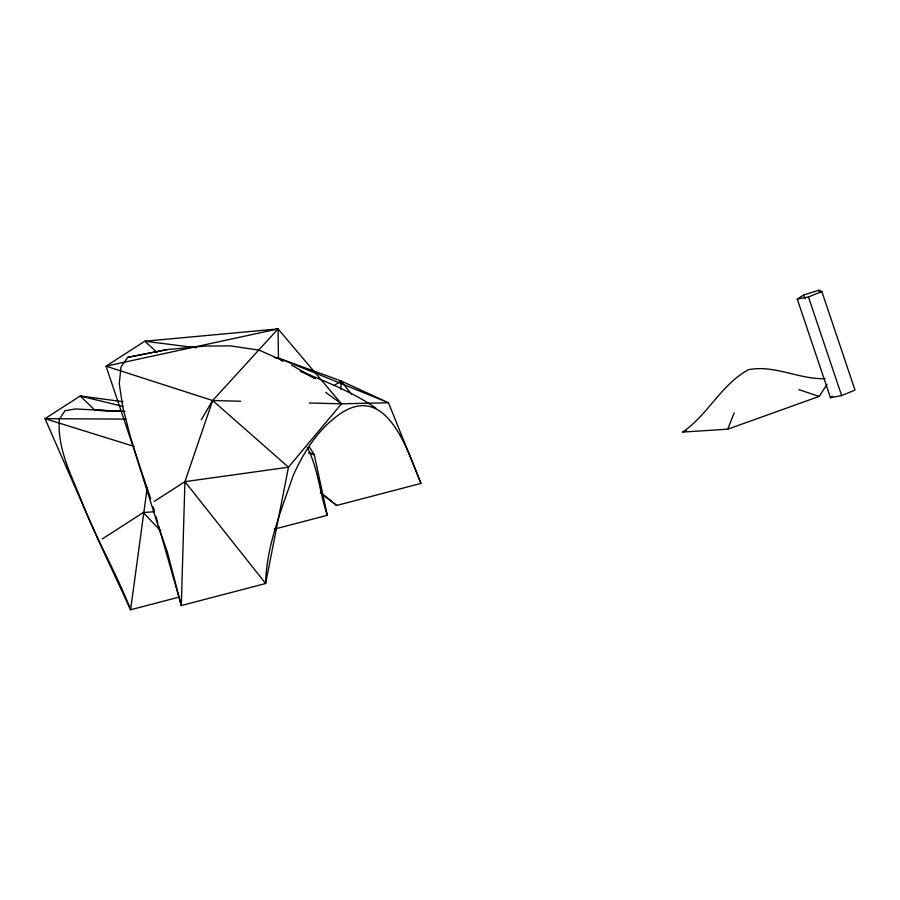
<?xml version="1.0" encoding="UTF-8"?>
<svg xmlns="http://www.w3.org/2000/svg" width="900" height="900" viewBox="0 0 900 900"><rect width="100%" height="100%" fill="white"/><g stroke="black" fill="none" stroke-linecap="round" stroke-linejoin="round"><path stroke-width="1.35" d="M309.262 402.986L341.46 403.808L278.055 328.928L212.648 400.522L184.928 481.657L181.305 605.554L265.624 583.515L288.484 467.19L341.46 403.808L388.474 402.761L420.952 483.424L336.634 505.463L321.255 493.267M340.841 389.374L341.156 380.981L278.438 358.132L274.264 357.604M147.184 487.879L130.601 609.761L179.561 596.97M825.019 378.675C799.02 379.507 774.585 364.635 748.53 369.675C721.294 384.379 708.019 414.72 682.717 432.079L727.762 429.176L734.175 412.841M201.24 419.782L212.648 400.522L240.649 401.243M727.762 429.176L819.146 396.428L826.999 384.502M282.544 360.517L259.222 350.156L230.389 345.892L205.189 346.05L167.254 349.56L127.789 357.356L121.005 366.919L119.272 383.636L122.839 407.329L130.106 435.724L139.5 466.56L158.321 526.399L167.276 551.722L181.305 605.554L158.602 525.814M154.406 501.334L184.928 481.657L288.484 467.19L212.648 400.522L106.031 366.176L150.716 498.859M334.114 385.515L341.156 380.981L388.474 402.761L278.438 358.132L278.055 328.928L144.765 341.224L106.031 366.176L278.055 328.928M102.308 538.954L143.257 512.561L154.406 511.706M797.288 299.137L803.768 294.964L818.921 290.239L821.824 291.488L855 390.06L841.635 395.561L830.464 397.71L797.288 299.137L808.459 296.989L821.824 291.488M830.464 397.71L832.624 396.315M682.717 432.079L686.374 430.29M274.286 529.155L327.33 515.295L314.235 454.657L308.981 446.332M167.254 349.56L127.789 357.356M125.809 419.108L45 418.68L98.797 541.215L130.601 609.761C117.09 574.639 98.111 542.092 83.97 507.206C73.429 478.924 56.835 450.36 59.366 419.254L64.98 410.726L75.319 408.971L123.457 411.345M108.191 410.738L96.581 410.287L124.954 411.401M196.279 347.738L144.765 341.224L157.264 352.541M122.996 401.704L80.224 395.989L45 418.68L134.201 446.445M420.952 483.424C408.161 452.171 387.281 382.286 340.537 413.55C318.6 428.558 303.919 451.586 293.197 475.459C281.227 510.716 266.4 545.749 265.624 583.515L184.928 481.657M123.367 406.519L80.224 395.989L95.31 410.569M308.869 453.262L314.235 454.657L309.026 452.554M798.885 389.644L819.146 396.428M300.206 370.98C326.07 381.892 352.642 391.961 375.817 408.127M301.365 371.565L315.326 378.619L291.566 365.108M278.438 358.132L282.938 361.395M325.71 392.389L341.46 403.808M320.31 492.311L336.634 505.463M143.257 512.561L160.695 530.842M341.156 380.981L351.45 394.2M307.249 447.446C318.353 468.619 319.556 492.941 327.33 515.295M818.921 290.239L819.72 292.59M808.459 296.989L841.635 395.561M803.768 294.964L805.061 298.822M153.214 506.902L154.361 510.952M155.903 516.352L157.826 523.114"/></g></svg>
